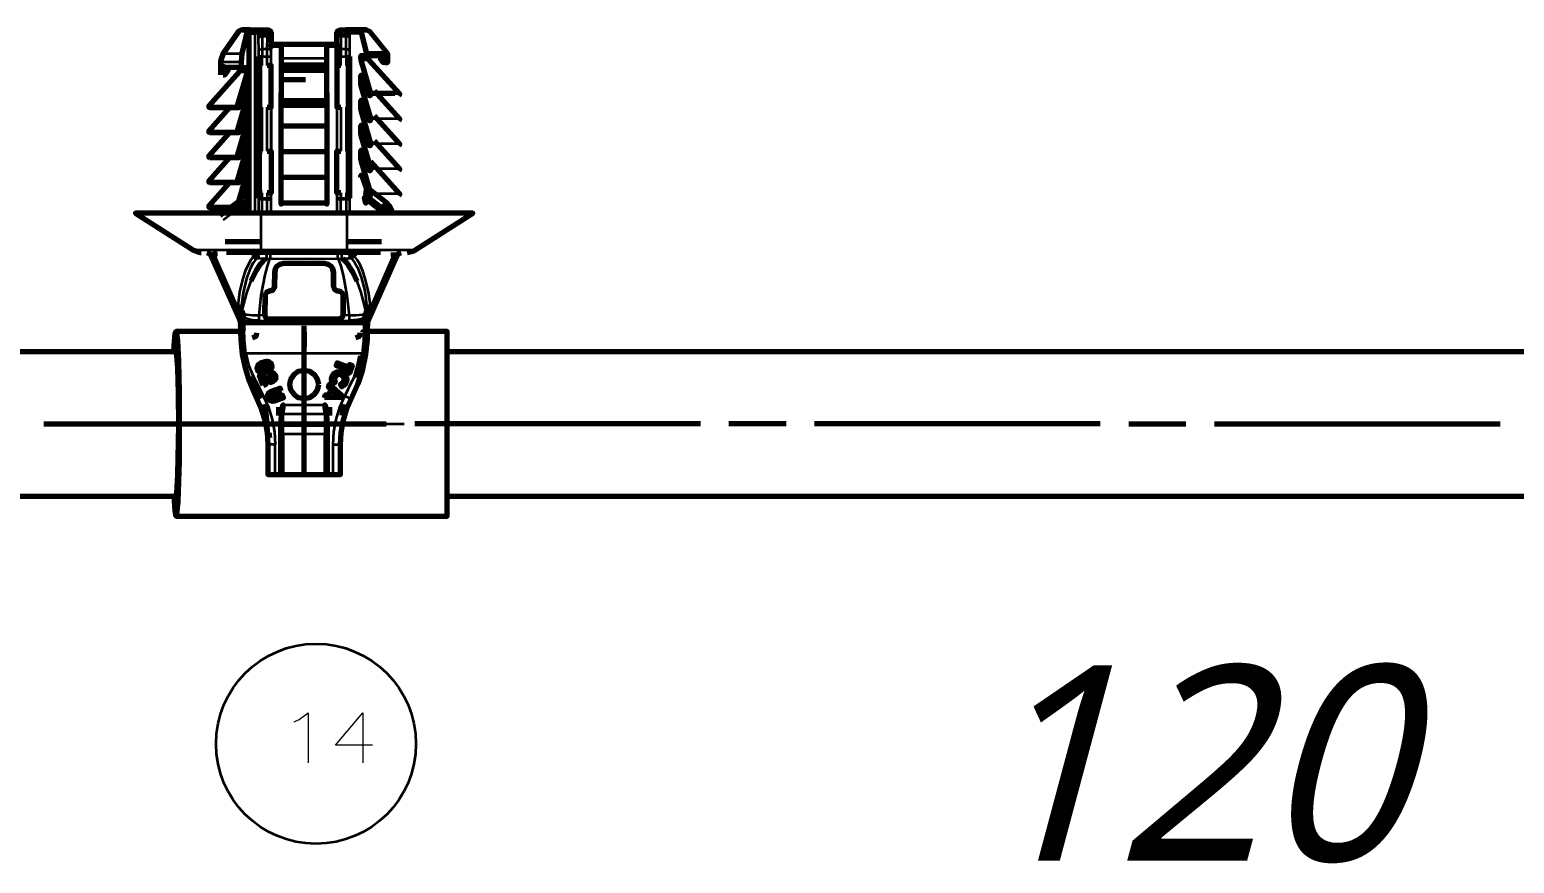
# Model space of a CAD drawing. Header units: millimetres. Extents: x 0 to 174, y 0 to 33.
# Drawn here: x 48.22 to 50.266, y 8.314 to 9.463 of the extents above; entities that cross this region are included whole.
import ezdxf

# ---------------------------------------------------------------- set-up
doc = ezdxf.new("R2010")
doc.units = ezdxf.units.MM
doc.layers.add('PDF_Geomertry', color=7, linetype='Continuous', true_color=0x405f80)
doc.layers.add('PDF_Text', color=7, linetype='Continuous')
doc.styles.add('PDF Lucida Handwriting Italic', font='')
doc.styles.get('PDF Lucida Handwriting Italic').set_extended_font_data('Lucida Handwriting', italic=True)

# ---------------------------------------------------------------- blocks, each defined once
blk = doc.blocks.new('SYM_14_048')
at = {"layer": 'PDF_Geomertry', "lineweight": 70}
for points in [[(-0.0871, 0.302), (-0.0869, 0.302), (-0.0849, 0.302), (-0.0783, 0.302), (-0.0849, 0.302), (-0.0865, 0.302), (-0.0871, 0.302), (-0.0911, 0.2999), (-0.1128, 0.269), (-0.1161, 0.2601), (-0.1162, 0.2577), (-0.1162, 0.2399)], [(-0.0753, 0.302), (-0.0783, 0.302), (-0.0797, 0.2999), (-0.0868, 0.269), (-0.0876, 0.2637), (-0.0879, 0.2577), (-0.0879, 0.2519), (-0.0872, 0.2498), (-0.0992, 0.2498), (-0.1082, 0.2498), (-0.1096, 0.2501)], [(-0.0769, 0.0498), (-0.0769, 0.297), (-0.0764, 0.3006), (-0.076, 0.3016), (-0.0757, 0.3019), (-0.0753, 0.302), (-0.069, 0.302), (-0.0653, 0.302), (-0.0621, 0.302), (-0.0599, 0.302), (-0.0592, 0.302), (-0.059, 0.302), (-0.0515, 0.302)], [(-0.0592, 0.302), (-0.061, 0.3016), (-0.0626, 0.3006), (-0.0637, 0.299), (-0.064, 0.297)], [(-0.059, 0.302), (-0.059, 0.3019), (-0.0589, 0.2927)], [(-0.0517, 0.2927), (-0.0515, 0.3019), (-0.0515, 0.302), (-0.0513, 0.302), (-0.0494, 0.3016), (-0.0478, 0.3006), (-0.0468, 0.299), (-0.0464, 0.297), (-0.0464, 0.2823)], [(0.0442, 0.2823), (0.0442, 0.297), (0.0446, 0.299), (0.0456, 0.3006), (0.0472, 0.3016), (0.049, 0.302), (0.0493, 0.302), (0.0568, 0.302), (0.0569, 0.302)], [(0.0493, 0.302), (0.0493, 0.3019), (0.0494, 0.2927)], [(0.0568, 0.302), (0.0568, 0.3019), (0.0567, 0.2927)], [(0.0856, 0.269), (0.0775, 0.3002), (0.0761, 0.302), (0.0731, 0.302), (0.0668, 0.302), (0.0631, 0.302), (0.0599, 0.302), (0.0576, 0.302), (0.0569, 0.302), (0.0588, 0.3016), (0.0604, 0.3006), (0.0615, 0.299), (0.0618, 0.297)], [(0.0731, 0.302), (0.0735, 0.3019), (0.0737, 0.3016), (0.0742, 0.3006), (0.0746, 0.299), (0.0747, 0.297)], [(0.0851, 0.302), (0.0849, 0.302), (0.0828, 0.302), (0.0761, 0.302), (0.0828, 0.302), (0.0844, 0.302), (0.0851, 0.302), (0.0889, 0.3002), (0.1138, 0.269), (0.114, 0.2681), (0.114, 0.2567), (0.1125, 0.2567), (0.1107, 0.2567), (0.114, 0.2567)], [(-0.0465, 0.2823), (-0.0465, 0.2822), (-0.0465, 0.2809), (-0.0465, 0.2784), (-0.0465, 0.2809), (-0.0465, 0.2822), (-0.0465, 0.2823), (-0.0417, 0.2823), (-0.0326, 0.2823), (-0.0326, 0.2823), (-0.0326, 0.2823), (-0.0326, 0.2822), (-0.0326, 0.2819), (-0.0326, 0.2808), (-0.0326, 0.2766), (-0.0326, 0.2702), (-0.0326, 0.2626), (-0.0326, 0.2553), (-0.0326, 0.2528), (-0.0326, 0.2519), (-0.0326, 0.2499), (-0.0326, 0.2469), (-0.0326, 0.2458), (-0.0326, 0.2428), (-0.0326, 0.2348), (-0.0326, 0.2222), (-0.0326, 0.2065), (-0.0326, 0.2047), (-0.0326, 0.2034), (-0.0326, 0.2037), (-0.0326, 0.2045), (0.0304, 0.2045), (0.0304, 0.2034), (0.0304, 0.2037), (0.0304, 0.2047), (0.0304, 0.2065), (0.0304, 0.2222), (0.0304, 0.2348), (0.0304, 0.2428), (0.0304, 0.2458), (0.0304, 0.2458), (0.0304, 0.2459), (0.0304, 0.246), (0.0304, 0.2469), (0.0304, 0.2499), (0.0304, 0.2528), (0.0304, 0.2535), (0.0304, 0.2553), (0.0304, 0.2626), (0.0304, 0.2702), (0.0304, 0.2766), (0.0304, 0.2808), (0.0304, 0.2823), (0.0394, 0.2823), (0.0443, 0.2823), (0.0443, 0.2822), (0.0443, 0.2809), (0.0443, 0.2784), (0.0443, 0.2823)], [(-0.0326, 0.2823), (0.0304, 0.2823)], [(0.0443, 0.2528), (0.0443, 0.2784)], [(0.1238, 0.214), (0.1178, 0.214), (0.091, 0.214), (0.0774, 0.2602), (0.0769, 0.2635), (0.0769, 0.2647), (0.0776, 0.2666), (0.0851, 0.2666), (0.0974, 0.2666), (0.1064, 0.2666)], [(0.0851, 0.2666), (0.0857, 0.2676), (0.0856, 0.269), (0.1044, 0.269), (0.1086, 0.269), (0.11, 0.269)], [(0.0894, 0.2666), (0.0875, 0.2647)], [(0.1107, 0.2567), (0.1106, 0.2567), (0.1101, 0.2567), (0.1093, 0.2567), (0.1086, 0.2567), (0.1079, 0.2569), (0.1074, 0.2573), (0.1043, 0.2616), (0.1064, 0.2616), (0.1064, 0.2666), (0.1075, 0.2667), (0.1093, 0.2622), (0.1103, 0.2651), (0.1107, 0.2681), (0.1075, 0.2667)], [(-0.0897, 0.2467), (-0.091, 0.2435), (-0.1326, 0.1973), (-0.1325, 0.1951), (-0.1315, 0.1948), (-0.1308, 0.1948), (-0.1289, 0.1948), (-0.121, 0.1948), (-0.1087, 0.1948), (-0.0928, 0.1948), (-0.0908, 0.1948), (-0.0908, 0.1948), (-0.0907, 0.1948), (-0.0904, 0.1952), (-0.0808, 0.2219), (-0.0806, 0.2226), (-0.0804, 0.2227), (-0.0801, 0.2227), (-0.08, 0.2227), (-0.0799, 0.2224), (-0.0793, 0.2213), (-0.0792, 0.2198), (-0.0792, 0.2153), (-0.0794, 0.2108), (-0.0803, 0.2067), (-0.0932, 0.1627), (-0.0928, 0.1602)], [(-0.1129, 0.2399), (-0.1115, 0.2399), (-0.1108, 0.2399), (-0.1101, 0.2402), (-0.1096, 0.2406), (-0.1065, 0.2449), (-0.1044, 0.2478)], [(-0.0872, 0.2498), (-0.0799, 0.2498), (-0.0794, 0.2492), (-0.0792, 0.2478), (-0.0792, 0.2467), (-0.0796, 0.2435), (-0.0932, 0.1973), (-0.0928, 0.1948)], [(-0.0897, 0.2478), (-0.0917, 0.2498)], [(-0.0637, 0.0697), (-0.0637, 0.2649)], [(-0.0589, 0.2528), (-0.0624, 0.2528), (-0.0624, 0.1953), (-0.0589, 0.1953)], [(-0.0518, 0.1953), (-0.0464, 0.1953), (-0.0464, 0.2528), (-0.0518, 0.2528)], [(0.0304, 0.2528), (-0.0326, 0.2528)], [(0.0304, 0.2458), (-0.0326, 0.2458)], [(0.0496, 0.2528), (0.0442, 0.2528), (0.0442, 0.1953), (0.0496, 0.1953)], [(0.0567, 0.1953), (0.0601, 0.1953), (0.0601, 0.2528), (0.0567, 0.2528)], [(0.0615, 0.2649), (0.0615, 0.0697)], [(0.1293, 0.2115), (0.1308, 0.213), (0.1304, 0.214), (0.0888, 0.2602), (0.0875, 0.2635)], [(0.0007, 0.2328), (-0.0326, 0.2328)], [(0.0769, 0.0987), (0.0771, 0.1003), (0.0776, 0.1013), (0.0778, 0.1016), (0.0779, 0.1016), (0.0782, 0.1016), (0.0783, 0.1015), (0.0786, 0.1009), (0.0882, 0.0741), (0.0885, 0.0738), (0.0886, 0.0737), (0.0886, 0.0737), (0.0906, 0.0737), (0.091, 0.0745), (0.091, 0.0762), (0.0781, 0.1202), (0.0772, 0.1241), (0.0769, 0.1288), (0.0769, 0.1331), (0.0771, 0.1348), (0.0776, 0.1359), (0.0778, 0.136), (0.0779, 0.136), (0.0782, 0.136), (0.0783, 0.1359), (0.0786, 0.1353), (0.0882, 0.1087), (0.0885, 0.1083), (0.0886, 0.1081), (0.0886, 0.1081), (0.0906, 0.1081), (0.091, 0.109), (0.091, 0.1106), (0.0781, 0.1547), (0.0772, 0.1585), (0.0769, 0.1633), (0.0769, 0.1676), (0.0771, 0.1692), (0.0776, 0.1703), (0.0778, 0.1705), (0.0779, 0.1705), (0.0782, 0.1705), (0.0783, 0.1703), (0.0786, 0.1698), (0.0882, 0.1431), (0.0885, 0.1427), (0.0886, 0.1426), (0.0886, 0.1426), (0.0906, 0.1426), (0.091, 0.1434), (0.091, 0.1451), (0.0781, 0.1891), (0.0772, 0.193), (0.0769, 0.1977), (0.0769, 0.202), (0.0771, 0.2037), (0.0776, 0.2048), (0.0778, 0.2049), (0.0779, 0.2049), (0.0782, 0.2049), (0.0783, 0.2048), (0.0786, 0.2042), (0.0882, 0.1776), (0.0885, 0.1772), (0.0886, 0.177), (0.0886, 0.177), (0.0906, 0.177), (0.091, 0.1778), (0.091, 0.1795), (0.0781, 0.2235), (0.0772, 0.2274), (0.0769, 0.2322), (0.0769, 0.2365), (0.0771, 0.2381), (0.0776, 0.2392), (0.0778, 0.2394), (0.0779, 0.2394), (0.0782, 0.2394), (0.0783, 0.2392), (0.0786, 0.2387), (0.0882, 0.212), (0.0885, 0.2116), (0.0886, 0.2115), (0.0886, 0.2115), (0.0906, 0.2115), (0.091, 0.2123), (0.091, 0.214)], [(0.0304, 0.2152), (0.0304, 0.2117), (0.0304, 0.2103), (0.0304, 0.2074), (0.0304, 0.1994), (0.0304, 0.1867), (0.0304, 0.171), (0.0304, 0.1692), (0.0304, 0.1683), (0.0304, 0.168), (0.0304, 0.1691), (-0.0326, 0.1691), (-0.0326, 0.1683), (-0.0326, 0.168), (-0.0326, 0.1692), (-0.0326, 0.171), (-0.0326, 0.1867), (-0.0326, 0.1994), (-0.0326, 0.2074), (-0.0326, 0.2103), (-0.0326, 0.2152)], [(0.1293, 0.177), (0.1308, 0.1785), (0.1304, 0.1795), (0.096, 0.2177)], [(-0.1039, 0.1948), (-0.1326, 0.1627), (-0.1325, 0.1606), (-0.1315, 0.1603)], [(-0.1315, 0.1602), (-0.1308, 0.1602), (-0.1289, 0.1602), (-0.121, 0.1602), (-0.1087, 0.1602), (-0.0928, 0.1602), (-0.0908, 0.1602), (-0.0908, 0.1603), (-0.0907, 0.1603), (-0.0904, 0.1608), (-0.0808, 0.1874), (-0.0806, 0.1881), (-0.0804, 0.1883), (-0.0801, 0.1883), (-0.08, 0.1883), (-0.0799, 0.188), (-0.0793, 0.1869), (-0.0792, 0.1853), (-0.0792, 0.1809), (-0.0794, 0.1763), (-0.0803, 0.1723), (-0.0932, 0.1283), (-0.0928, 0.1258)], [(0.0304, 0.1974), (-0.0326, 0.1974)], [(0.0304, 0.1798), (0.0304, 0.1763), (0.0304, 0.1748), (0.0304, 0.172), (0.0304, 0.164), (0.0304, 0.1513), (0.0304, 0.1355), (0.0304, 0.1338), (0.0304, 0.1328), (0.0304, 0.1326), (0.0304, 0.1337), (-0.0326, 0.1337), (-0.0326, 0.1328), (-0.0326, 0.1326), (-0.0326, 0.1338), (-0.0326, 0.1355), (-0.0326, 0.1513), (-0.0326, 0.1638), (-0.0326, 0.172), (-0.0326, 0.1748), (-0.0326, 0.1798)], [(0.1293, 0.1426), (0.1308, 0.1441), (0.1304, 0.1451), (0.096, 0.1833)], [(-0.1039, 0.1602), (-0.1326, 0.1283), (-0.1325, 0.1262), (-0.1315, 0.1259)], [(-0.1315, 0.1258), (-0.1308, 0.1258), (-0.1289, 0.1258), (-0.121, 0.1258), (-0.1087, 0.1258), (-0.0928, 0.1258), (-0.0908, 0.1258), (-0.0908, 0.1259), (-0.0907, 0.1259), (-0.0904, 0.1263), (-0.0808, 0.153), (-0.0806, 0.1535), (-0.0804, 0.1538), (-0.0801, 0.1538), (-0.08, 0.1538), (-0.0799, 0.1535), (-0.0793, 0.1524), (-0.0792, 0.1509), (-0.0792, 0.1465), (-0.0794, 0.1419), (-0.0803, 0.1378), (-0.0932, 0.0938), (-0.0928, 0.0913)], [(0.0304, 0.1444), (0.0304, 0.1409), (0.0304, 0.1394), (0.0304, 0.1366), (0.0304, 0.1284), (0.0304, 0.1159), (0.0304, 0.1001), (0.0304, 0.0984), (0.0304, 0.0974), (0.0304, 0.0972), (0.0304, 0.0983), (-0.0326, 0.0983), (-0.0326, 0.0974), (-0.0326, 0.0972), (-0.0326, 0.0984), (-0.0326, 0.1001), (-0.0326, 0.1159), (-0.0326, 0.1284), (-0.0326, 0.1366), (-0.0326, 0.1394), (-0.0326, 0.1444)], [(0.1293, 0.1081), (0.1308, 0.1097), (0.1304, 0.1106), (0.096, 0.1488)], [(-0.1039, 0.1258), (-0.1326, 0.0938), (-0.1325, 0.0917), (-0.1315, 0.0915)], [(-0.0589, 0.0772), (-0.0624, 0.0772), (-0.0624, 0.1347), (-0.0589, 0.1347)], [(-0.0518, 0.1347), (-0.0464, 0.1347), (-0.0464, 0.0772), (-0.0518, 0.0772)], [(0.0496, 0.0772), (0.0442, 0.0772), (0.0442, 0.1347), (0.0496, 0.1347)], [(0.0567, 0.0772), (0.0601, 0.0772), (0.0601, 0.1347), (0.0567, 0.1347)], [(-0.1315, 0.0913), (-0.1308, 0.0913), (-0.1289, 0.0913), (-0.121, 0.0913), (-0.1087, 0.0913), (-0.0928, 0.0913), (-0.0908, 0.0913), (-0.0908, 0.0915), (-0.0907, 0.0915), (-0.0904, 0.0919), (-0.0808, 0.1185), (-0.0806, 0.1191), (-0.0804, 0.1192), (-0.0801, 0.1194), (-0.08, 0.1194), (-0.0799, 0.1191), (-0.0793, 0.118), (-0.0792, 0.1165), (-0.0792, 0.112), (-0.0794, 0.1074), (-0.0803, 0.1034), (-0.0932, 0.0594), (-0.0928, 0.0569)], [(0.0304, 0.109), (0.0304, 0.1055), (0.0304, 0.104), (0.0304, 0.1012), (0.0304, 0.093), (0.0304, 0.0805), (0.0304, 0.0647), (0.0304, 0.063), (0.0304, 0.062), (0.0304, 0.0617), (0.0304, 0.0628), (-0.0326, 0.0628), (-0.0326, 0.062), (-0.0326, 0.0617), (-0.0326, 0.0628), (-0.0326, 0.0647), (-0.0326, 0.0803), (-0.0326, 0.093), (-0.0326, 0.1012), (-0.0326, 0.104), (-0.0326, 0.109)], [(0.1293, 0.0737), (0.1308, 0.0752), (0.1304, 0.0762), (0.0907, 0.1202)], [(-0.1039, 0.0913), (-0.1326, 0.0594), (-0.1325, 0.0573), (-0.1315, 0.0569), (-0.1308, 0.0569), (-0.1289, 0.0569), (-0.121, 0.0569), (-0.1087, 0.0569), (-0.0928, 0.0569), (-0.0908, 0.0569), (-0.0908, 0.0569), (-0.0907, 0.057), (-0.0904, 0.0574), (-0.0808, 0.0841), (-0.0806, 0.0847), (-0.0804, 0.0848), (-0.0801, 0.0849), (-0.08, 0.0849), (-0.0799, 0.0847), (-0.0793, 0.0835), (-0.0792, 0.0819), (-0.0897, 0.0819)], [(-0.0792, 0.0819), (-0.0792, 0.0497)], [(0.1192, 0.054), (0.1165, 0.0591), (0.1096, 0.0553), (0.1165, 0.0591), (0.1125, 0.0638), (0.0878, 0.0831)], [(-0.0892, 0.0672), (-0.1172, 0.046)], [(-0.0846, 0.0667), (-0.0846, 0.0605), (-0.0846, 0.059), (-0.0846, 0.0552), (-0.0846, 0.054)], [(0.0839, 0.0627), (0.0824, 0.0705), (0.0851, 0.0709), (0.0886, 0.0651), (0.0865, 0.0656), (0.0846, 0.0647), (0.0839, 0.0627), (0.0843, 0.0642), (0.0856, 0.0653), (0.0871, 0.0656), (0.0886, 0.0649), (0.0886, 0.0651), (0.1026, 0.0541), (0.1053, 0.0509), (0.106, 0.0495)], [(0.0844, 0.0644), (0.0863, 0.0658), (0.0879, 0.066)], [(0.1076, 0.0576), (0.1125, 0.0638)], [(-0.0908, 0.0487), (-0.0874, 0.0544), (-0.0846, 0.054), (-0.0861, 0.0463)], [(0.1122, 0.0503), (0.1183, 0.0535), (0.1192, 0.054), (0.1206, 0.0506), (0.121, 0.047)], [(-0.0601, 0.0097), (-0.1099, 0.0097)], [(0.1058, 0.0097), (0.0579, 0.0097)], [(-0.135, -0.0051), (-0.1324, -0.0059), (-0.1306, -0.008), (-0.1242, -0.0099), (-0.1242, -0.0051), (-0.1242, -0.0099), (-0.1306, -0.008), (-0.0889, -0.1013), (-0.0925, -0.0812)], [(0.1042, -0.0051), (0.0897, -0.0051), (0.0579, -0.0051), (-0.0601, -0.0051), (-0.0918, -0.0051), (-0.1082, -0.0051)], [(-0.074, -0.044), (-0.0672, -0.0302), (-0.0614, -0.0213), (-0.0543, -0.014)], [(-0.0403, -0.027), (-0.0385, -0.0241), (-0.0344, -0.021), (-0.0289, -0.0198), (-0.0042, -0.0198), (0.0019, -0.0198), (0.0267, -0.0198), (0.0322, -0.021), (0.0362, -0.0241), (0.0381, -0.027), (0.0394, -0.0323), (0.0381, -0.027)], [(-0.0042, -0.0198), (0.0019, -0.0198)], [(0.0719, -0.0444), (0.0664, -0.0327), (0.0607, -0.0234), (0.0568, -0.0184), (0.0521, -0.014)], [(0.0644, -0.0134), (0.0632, -0.0108), (0.0636, -0.008), (0.0653, -0.0059), (0.0679, -0.0051)], [(0.0864, -0.1028), (0.0867, -0.1013), (0.1283, -0.008), (0.1219, -0.0099), (0.1283, -0.008), (0.1301, -0.0059), (0.1328, -0.0051)], [(0.1219, -0.0051), (0.1219, -0.0058), (0.1219, -0.0099)], [(-0.0418, -0.0519), (-0.0415, -0.0324), (-0.0418, -0.0519), (-0.0422, -0.0542)], [(-0.0415, -0.0323), (-0.0403, -0.027), (-0.0415, -0.0323), (-0.0415, -0.0324)], [(0.0394, -0.0324), (0.0394, -0.0519), (0.0394, -0.0324), (0.0394, -0.0323)], [(-0.0528, -0.0597), (-0.0499, -0.0583), (-0.0493, -0.0583), (-0.0489, -0.0583), (-0.0487, -0.0581), (-0.0481, -0.0581), (-0.0443, -0.057), (-0.0422, -0.0542), (-0.0446, -0.0572), (-0.0481, -0.0581), (-0.0487, -0.0581), (-0.0528, -0.0597), (-0.0535, -0.0605)], [(-0.0481, -0.0581), (-0.0481, -0.0581)], [(0.0408, -0.0556), (0.0436, -0.0577), (0.0454, -0.0581), (0.0417, -0.0566), (0.0408, -0.0556), (0.0394, -0.0519)], [(0.0454, -0.0581), (0.0458, -0.0581), (0.0465, -0.0581), (0.0493, -0.0588), (0.0513, -0.0605), (0.0528, -0.0644), (0.0513, -0.0605)], [(-0.0925, -0.0784), (-0.0908, -0.0809), (-0.0907, -0.0812), (-0.0889, -0.0878), (-0.0886, -0.0949), (-0.0886, -0.0958), (-0.0886, -0.0969), (-0.0886, -0.0995), (-0.0886, -0.104), (-0.0886, -0.106), (-0.0886, -0.1053), (-0.0869, -0.1026), (-0.0836, -0.1013)], [(0.0528, -0.0644), (0.0529, -0.0913), (0.0529, -0.0915), (0.0529, -0.0913), (0.0528, -0.0645)], [(0.0903, -0.0784), (0.0886, -0.0809), (0.0885, -0.0812), (0.0867, -0.0878), (0.0864, -0.0949), (0.0864, -0.0956), (0.0864, -0.0965), (0.0864, -0.0967), (0.0864, -0.0967), (0.0864, -0.0969), (0.0864, -0.0995), (0.0864, -0.106), (0.086, -0.1042), (0.0846, -0.1023), (0.0814, -0.1013)], [(0.0867, -0.1013), (0.0903, -0.0812)], [(-0.0886, -0.1028), (-0.0889, -0.1013)], [(-0.0865, -0.0852), (-0.0865, -0.0853), (-0.0861, -0.089), (-0.0847, -0.0931), (-0.0863, -0.0937), (-0.0878, -0.0948), (-0.0885, -0.0965), (-0.0886, -0.0969)], [(-0.0886, -0.104), (-0.0872, -0.1006), (-0.0842, -0.0992), (-0.0836, -0.0992)], [(-0.0836, -0.1015), (0.0814, -0.1015)], [(-0.0551, -0.0915), (-0.0546, -0.0935), (-0.0533, -0.0952), (-0.0501, -0.0963), (-0.0169, -0.0963), (-0.006, -0.0963), (0.0381, -0.0963), (0.0479, -0.0963)], [(0.0514, -0.0949), (0.0479, -0.0963), (0.0514, -0.0949), (0.0525, -0.0934), (0.0529, -0.0915)], [(0.0529, -0.0913), (0.0529, -0.0913)], [(0.0864, -0.0995), (0.086, -0.0978), (0.085, -0.0963), (0.0833, -0.0953), (0.0814, -0.0951)], [(0.0842, -0.0852), (0.0843, -0.0853), (0.0839, -0.089), (0.0825, -0.0931), (0.0853, -0.0945), (0.0863, -0.0965), (0.0864, -0.0969)], [(-0.0886, -0.1142), (-0.1778, -0.1142)], [(-0.0886, -0.106), (-0.0886, -0.1144), (-0.0883, -0.1251), (-0.0863, -0.1452), (-0.0825, -0.164), (-0.0769, -0.1823), (-0.0719, -0.1949), (-0.0662, -0.2071), (-0.0597, -0.222), (-0.055, -0.2376), (-0.0521, -0.2537), (-0.0511, -0.2698), (-0.0511, -0.3112), (-0.0411, -0.3112), (-0.0349, -0.3112), (-0.0324, -0.3112), (-0.0299, -0.3112), (0.0276, -0.3112), (0.0301, -0.3112), (0.0326, -0.3112), (0.0389, -0.3112), (0.0489, -0.3112), (0.0489, -0.2698), (0.0499, -0.2537), (0.0528, -0.2376), (0.0575, -0.222), (0.064, -0.2071), (0.0735, -0.1856), (0.0792, -0.1678), (0.084, -0.1452), (0.0861, -0.1251), (0.0864, -0.1144), (0.0864, -0.106)], [(-0.0886, -0.1081), (-0.0878, -0.1112), (-0.0854, -0.1135), (-0.0824, -0.1144)], [(-0.0721, -0.1226), (-0.0687, -0.1213), (-0.0669, -0.1194), (-0.0661, -0.116)], [(0.0704, -0.1226), (0.0737, -0.1213), (0.0756, -0.1194), (0.0764, -0.116)], [(0.0801, -0.1148), (0.0801, -0.1144), (0.0832, -0.1135), (0.0856, -0.1112), (0.0864, -0.1081)], [(0.0814, -0.1108), (0.085, -0.1117), (0.086, -0.113), (0.0864, -0.1144)], [(0.0696, -0.1773), (0.0739, -0.1626), (0.0772, -0.1476)], [(-0.0725, -0.1752), (-0.0671, -0.1897), (-0.0607, -0.2035)], [(-0.056, -0.214), (-0.0536, -0.2297), (-0.0514, -0.2562), (-0.0517, -0.2566), (-0.0517, -0.2569), (-0.0513, -0.2567), (-0.0456, -0.2562)], [(-0.0361, -0.2297), (-0.0361, -0.2184)], [(-0.0324, -0.3112), (-0.0324, -0.2417), (-0.0321, -0.2323), (-0.0317, -0.2276), (-0.0333, -0.2272), (-0.0299, -0.2153), (-0.0317, -0.2276)], [(0.0294, -0.2276), (0.0276, -0.2153), (0.0311, -0.2272), (0.0294, -0.2276), (0.0299, -0.2323), (0.0301, -0.2417), (0.0301, -0.3112)], [(0.0339, -0.2184), (0.0339, -0.2297)], [(0.0514, -0.2297), (0.0537, -0.214)], [(0.0492, -0.2562), (0.0494, -0.2566), (0.0494, -0.2569)], [(-0.1808, -0.3409), (-0.1794, -0.3613), (-0.1786, -0.3666), (-0.1778, -0.3684)]]:
    blk.add_lwpolyline(points, dxfattribs=at)
at = {"layer": 'PDF_Geomertry', "lineweight": 35}
for points in [[(-0.0797, 0.2999), (-0.0911, 0.2999)], [(-0.0769, 0.297), (-0.069, 0.297), (-0.069, 0.0505)], [(-0.059, 0.302), (-0.061, 0.3016), (-0.0625, 0.3006), (-0.0636, 0.299), (-0.064, 0.297), (-0.069, 0.297), (-0.069, 0.302)], [(-0.064, 0.297), (-0.064, 0.297)], [(-0.0639, 0.2902), (-0.0639, 0.2952), (-0.0639, 0.2969), (-0.064, 0.297), (-0.064, 0.297)], [(-0.0467, 0.297), (-0.0467, 0.297), (-0.0467, 0.2969), (-0.0467, 0.2952), (-0.0468, 0.2902), (-0.0468, 0.2906), (-0.0474, 0.2915), (-0.0485, 0.2922), (-0.0517, 0.2927), (-0.0589, 0.2927), (-0.0589, 0.2753), (-0.0624, 0.2745), (-0.0633, 0.2737), (-0.0637, 0.2727), (-0.0639, 0.2902), (-0.0637, 0.2906), (-0.0632, 0.2915), (-0.0621, 0.2922), (-0.0589, 0.2927)], [(-0.0468, 0.2902), (-0.0468, 0.2727), (-0.0469, 0.2731), (-0.0475, 0.274), (-0.0486, 0.2747), (-0.0518, 0.2753), (-0.0517, 0.2927)], [(-0.0515, 0.302), (-0.0497, 0.3016), (-0.0481, 0.3006), (-0.0469, 0.299), (-0.0467, 0.297), (-0.0464, 0.297)], [(0.0442, 0.297), (0.0444, 0.297)], [(0.0494, 0.2927), (0.0462, 0.2922), (0.0451, 0.2915), (0.0446, 0.2906), (0.0446, 0.2902), (0.0444, 0.2952), (0.0444, 0.2969), (0.0444, 0.297), (0.0444, 0.297), (0.0447, 0.299), (0.0458, 0.3006), (0.0475, 0.3016), (0.0493, 0.302)], [(0.0618, 0.297), (0.0618, 0.297), (0.0618, 0.2969), (0.0617, 0.2952), (0.0617, 0.2902), (0.0613, 0.2912), (0.0601, 0.292), (0.0567, 0.2927), (0.0494, 0.2927), (0.0496, 0.2753), (0.0461, 0.2745), (0.045, 0.2737), (0.0446, 0.2727), (0.0446, 0.2902)], [(0.0617, 0.2902), (0.0615, 0.2727), (0.0615, 0.2731), (0.0608, 0.274), (0.0597, 0.2747), (0.0567, 0.2753), (0.0567, 0.2927)], [(0.0668, 0.297), (0.0618, 0.297), (0.0611, 0.2995), (0.0593, 0.3013), (0.0568, 0.302)], [(0.0618, 0.297), (0.0618, 0.297)], [(0.0747, 0.297), (0.0668, 0.297), (0.0668, 0.3006), (0.0668, 0.302)], [(0.0889, 0.3002), (0.0775, 0.3002)], [(-0.1128, 0.269), (-0.0868, 0.269)], [(-0.0589, 0.2528), (-0.0589, 0.2649), (-0.0518, 0.2649), (-0.0518, 0.2753), (-0.0589, 0.2753), (-0.0589, 0.2649), (-0.0637, 0.2649), (-0.0637, 0.2727)], [(-0.0468, 0.2727), (-0.0468, 0.2649), (-0.0468, 0.2528)], [(-0.0326, 0.2784), (-0.0417, 0.2784), (-0.0465, 0.2784)], [(-0.0417, 0.2823), (-0.0417, 0.2812), (-0.0417, 0.2784)], [(0.0443, 0.2784), (0.0394, 0.2784), (0.0304, 0.2784)], [(0.0394, 0.2784), (0.0394, 0.2823)], [(0.0615, 0.2727), (0.0615, 0.2649), (0.0567, 0.2649), (0.0567, 0.2753), (0.0496, 0.2753), (0.0496, 0.2649), (0.0446, 0.2649)], [(0.0446, 0.2528), (0.0446, 0.2649), (0.0446, 0.2727)], [(0.1107, 0.2681), (0.1107, 0.2567)], [(-0.1162, 0.2577), (-0.0879, 0.2577)], [(-0.1129, 0.2399), (-0.1129, 0.2519), (-0.0879, 0.2519)], [(-0.1115, 0.2399), (-0.1115, 0.2456), (-0.1082, 0.2449), (-0.1082, 0.2484), (-0.1082, 0.2498)], [(-0.0897, 0.2478), (-0.0792, 0.2478)], [(-0.0792, 0.2467), (-0.0897, 0.2467)], [(-0.0518, 0.2528), (-0.0518, 0.2649), (-0.0468, 0.2649)], [(-0.0326, 0.2626), (0.0304, 0.2626)], [(-0.0326, 0.2553), (0.0304, 0.2553)], [(-0.0035, 0.2499), (-0.0326, 0.2499)], [(0.0496, 0.2528), (0.0496, 0.2649), (0.0567, 0.2649), (0.0567, 0.2528)], [(0.0769, 0.2647), (0.0875, 0.2647)], [(0.0875, 0.2635), (0.0769, 0.2635)], [(0.0888, 0.2602), (0.0774, 0.2602)], [(0.1064, 0.2616), (0.1093, 0.2622), (0.1093, 0.2567)], [(-0.1082, 0.2449), (-0.1065, 0.2449)], [(-0.0796, 0.2435), (-0.091, 0.2435)], [(0.0769, 0.2365), (0.0875, 0.2365)], [(0.0875, 0.2322), (0.0769, 0.2322)], [(-0.0929, 0.2067), (-0.0803, 0.2067)], [(-0.0897, 0.2198), (-0.0792, 0.2198)], [(-0.0792, 0.2153), (-0.0897, 0.2153)], [(-0.0326, 0.2065), (0.0304, 0.2065)], [(0.0781, 0.2235), (0.0907, 0.2235)], [(0.1238, 0.214), (0.1304, 0.214)], [(-0.1326, 0.1973), (-0.0932, 0.1973)], [(-0.0897, 0.1853), (-0.0792, 0.1853)], [(-0.0589, 0.1347), (-0.0589, 0.1953)], [(-0.0518, 0.1347), (-0.0518, 0.1953)], [(-0.0468, 0.1953), (-0.0468, 0.1347)], [(-0.0465, 0.1953), (-0.0465, 0.1347)], [(0.0446, 0.1347), (0.0446, 0.1953)], [(0.0496, 0.1953), (0.0496, 0.1347)], [(0.0567, 0.1953), (0.0567, 0.1347)], [(0.0769, 0.202), (0.0875, 0.202)], [(0.0875, 0.1977), (0.0769, 0.1977)], [(0.0781, 0.1891), (0.0907, 0.1891)], [(-0.0929, 0.1723), (-0.0803, 0.1723)], [(-0.0792, 0.1809), (-0.0897, 0.1809)], [(0.0304, 0.171), (-0.0326, 0.171)], [(0.0769, 0.1676), (0.0875, 0.1676)], [(0.091, 0.1795), (0.1197, 0.1795), (0.1276, 0.1795), (0.1292, 0.1795), (0.1304, 0.1795)], [(-0.1326, 0.1627), (-0.0932, 0.1627)], [(-0.0897, 0.1509), (-0.0792, 0.1509)], [(-0.0792, 0.1465), (-0.0897, 0.1465)], [(0.0875, 0.1633), (0.0769, 0.1633)], [(0.0781, 0.1547), (0.0907, 0.1547)], [(0.091, 0.1451), (0.1197, 0.1451), (0.1276, 0.1451), (0.1292, 0.1451), (0.1304, 0.1451)], [(-0.1326, 0.1283), (-0.0932, 0.1283)], [(-0.0929, 0.1378), (-0.0803, 0.1378)], [(0.0304, 0.1355), (-0.0326, 0.1355)], [(0.0769, 0.1331), (0.0875, 0.1331)], [(0.0875, 0.1288), (0.0769, 0.1288)], [(-0.0929, 0.1034), (-0.0803, 0.1034)], [(-0.0897, 0.1165), (-0.0792, 0.1165)], [(-0.0792, 0.112), (-0.0897, 0.112)], [(0.0781, 0.1202), (0.0907, 0.1202)], [(0.091, 0.1106), (0.1197, 0.1106), (0.1276, 0.1106), (0.1292, 0.1106), (0.1304, 0.1106)], [(-0.1326, 0.0938), (-0.0932, 0.0938)], [(0.0304, 0.1001), (-0.0326, 0.1001)], [(0.0824, 0.0755), (0.0832, 0.0815), (0.0847, 0.0845), (0.0856, 0.0853), (0.086, 0.0856), (0.0864, 0.0856), (0.0868, 0.0855)], [(0.1122, 0.0503), (0.1096, 0.0553), (0.1076, 0.0576), (0.0847, 0.0755), (0.0846, 0.079), (0.0853, 0.0819), (0.0865, 0.0831), (0.0871, 0.0834), (0.0878, 0.0831)], [(-0.0892, 0.0672), (-0.0889, 0.0673), (-0.0888, 0.0673), (-0.0883, 0.067), (-0.0878, 0.0666), (-0.0872, 0.0652), (-0.086, 0.0662), (-0.0856, 0.0667), (-0.0865, 0.0692), (-0.0882, 0.0706)], [(-0.0872, 0.0652), (-0.0868, 0.0602), (-0.0846, 0.0605), (-0.0856, 0.0667), (-0.0846, 0.0667)], [(-0.0588, 0.0484), (-0.0589, 0.0678), (-0.0633, 0.0676), (-0.0636, 0.0676), (-0.0637, 0.0674), (-0.0637, 0.0674), (-0.0637, 0.0674), (-0.0637, 0.0697), (-0.0589, 0.0697), (-0.0589, 0.0772)], [(-0.0637, 0.048), (-0.0637, 0.0674)], [(-0.0518, 0.0772), (-0.0518, 0.0697), (-0.0468, 0.0697), (-0.0468, 0.0772)], [(-0.0518, 0.0484), (-0.0518, 0.0678), (-0.0472, 0.0676), (-0.0469, 0.0676), (-0.0469, 0.0674), (-0.0469, 0.0674), (-0.0468, 0.0674), (-0.0468, 0.0697)], [(-0.0468, 0.0674), (-0.0469, 0.048)], [(-0.0465, 0.0491), (-0.0465, 0.0772)], [(0.0304, 0.0647), (-0.0326, 0.0647)], [(0.0496, 0.0772), (0.0496, 0.0697), (0.0446, 0.0697), (0.0446, 0.0772)], [(0.0496, 0.0484), (0.0496, 0.0678), (0.045, 0.0676), (0.0447, 0.0676), (0.0447, 0.0674), (0.0446, 0.0674), (0.0446, 0.0674), (0.0446, 0.0697)], [(0.0447, 0.048), (0.0446, 0.0674)], [(0.0567, 0.0772), (0.0567, 0.0697), (0.0615, 0.0697), (0.0615, 0.0674), (0.0615, 0.0674), (0.0615, 0.0674), (0.0614, 0.0676), (0.0611, 0.0676), (0.0567, 0.0678), (0.0567, 0.0484)], [(0.0615, 0.0674), (0.0615, 0.048)], [(0.0824, 0.0705), (0.0824, 0.0717), (0.0847, 0.0717), (0.0847, 0.0755), (0.0824, 0.0755), (0.0824, 0.0717)], [(0.0839, 0.0627), (0.0839, 0.0627)], [(0.0851, 0.0709), (0.0847, 0.0717), (0.1044, 0.0565)], [(0.091, 0.0762), (0.1197, 0.0762), (0.1276, 0.0762), (0.1292, 0.0762), (0.1304, 0.0762)], [(-0.1326, 0.0594), (-0.0932, 0.0594)], [(-0.0868, 0.0602), (-0.0869, 0.059), (-0.1125, 0.0397)], [(-0.0846, 0.059), (-0.0869, 0.059), (-0.0869, 0.0552), (-0.0874, 0.0544)], [(-0.0846, 0.0552), (-0.0869, 0.0552)], [(0.0579, 0.0491), (0.0579, -0.002), (-0.0601, -0.002), (-0.0601, 0.0491)], [(0.1053, 0.0509), (0.106, 0.0513), (0.1078, 0.0523), (0.1044, 0.0565), (0.1031, 0.0548), (0.1028, 0.0542), (0.1026, 0.0541), (0.1026, 0.0541), (0.1026, 0.0541)], [(0.1078, 0.0523), (0.1086, 0.0509), (0.106, 0.0495)], [(-0.0601, -0.0051), (-0.0601, -0.002), (-0.1262, -0.002), (-0.1536, -0.002)], [(-0.0569, -0.0051), (-0.0544, -0.006), (-0.0529, -0.0084), (-0.0529, -0.0115), (-0.0543, -0.014), (-0.0667, -0.0134), (-0.0701, -0.0099), (-0.0744, -0.0152), (-0.0779, -0.0213), (-0.0822, -0.0306), (-0.0856, -0.0408), (-0.09, -0.0592), (-0.0925, -0.0784), (-0.0925, -0.0812), (-0.1242, -0.0099)], [(-0.0667, -0.0134), (-0.0713, -0.0195), (-0.075, -0.0262), (-0.0804, -0.0408), (-0.0853, -0.0609), (-0.0879, -0.081), (-0.0908, -0.0809)], [(-0.0543, -0.014), (-0.0486, -0.014), (-0.0522, -0.0241), (-0.0553, -0.036), (-0.0607, -0.0645), (-0.0636, -0.0917), (-0.0721, -0.0919), (-0.0807, -0.0909), (-0.0836, -0.0899), (-0.0854, -0.089), (-0.0864, -0.0873), (-0.0865, -0.0853), (-0.0868, -0.0869), (-0.0885, -0.0965)], [(-0.0501, -0.0051), (-0.0493, -0.0053), (-0.0486, -0.006), (-0.0478, -0.0084), (-0.0481, -0.0128), (-0.0486, -0.014), (-0.0011, -0.0133), (0.0464, -0.014), (0.0456, -0.0115), (0.0456, -0.0084), (0.0462, -0.0062), (0.0468, -0.0055), (0.0475, -0.0051), (0.0478, -0.0051)], [(0.0863, -0.0965), (0.0844, -0.0862), (0.0843, -0.0853), (0.0843, -0.087), (0.0825, -0.0894), (0.0793, -0.0908), (0.07, -0.0919), (0.0614, -0.0917), (0.0585, -0.0645), (0.0531, -0.0362), (0.05, -0.0241), (0.0464, -0.014), (0.0521, -0.014)], [(0.0644, -0.0134), (0.0521, -0.014), (0.0507, -0.0115), (0.0507, -0.0084), (0.0522, -0.006), (0.0547, -0.0051)], [(0.1514, -0.002), (0.0579, -0.002), (0.0579, -0.0051)], [(0.1219, -0.0051), (0.1219, -0.0065), (0.1219, -0.0099), (0.0903, -0.0812), (0.0903, -0.0784), (0.0878, -0.0592), (0.0833, -0.0408), (0.08, -0.0306), (0.0757, -0.0213), (0.0721, -0.0152), (0.0679, -0.0099), (0.0658, -0.012), (0.0651, -0.0127), (0.0646, -0.0133), (0.0644, -0.0133), (0.0644, -0.0134), (0.069, -0.0192), (0.0725, -0.0259), (0.0778, -0.0392), (0.0825, -0.0577), (0.0856, -0.081)], [(-0.0864, -0.0852), (-0.0801, -0.0606), (-0.074, -0.044)], [(-0.0487, -0.0581), (-0.0487, -0.0581)], [(-0.0481, -0.0581), (-0.0481, -0.0581)], [(0.0842, -0.0852), (0.0776, -0.0601), (0.0719, -0.0444)], [(-0.0907, -0.0812), (-0.0925, -0.0812)], [(-0.0879, -0.081), (-0.0886, -0.0969)], [(0.0864, -0.0969), (0.0856, -0.081), (0.0886, -0.0809)], [(0.0903, -0.0812), (0.0885, -0.0812)], [(-0.0886, -0.0995), (-0.0882, -0.0978), (-0.0871, -0.0963), (-0.0856, -0.0953), (-0.0836, -0.0951), (-0.0847, -0.0931)], [(-0.0637, -0.099), (-0.0692, -0.0988), (-0.0746, -0.0981), (-0.0796, -0.0967), (-0.0836, -0.0951), (-0.0836, -0.0992), (-0.0836, -0.1013), (-0.0836, -0.1015), (-0.0836, -0.1108), (-0.0858, -0.1112), (-0.0876, -0.1123), (-0.0883, -0.1133), (-0.0886, -0.1144)], [(-0.0551, -0.0915), (-0.0636, -0.0917), (-0.0637, -0.099), (-0.0011, -0.0994), (0.0615, -0.099)], [(0.0825, -0.0931), (0.0814, -0.0951), (0.0774, -0.0969), (0.0722, -0.0981), (0.0615, -0.099), (0.0614, -0.0917), (0.0529, -0.0915)], [(0.0814, -0.0951), (0.0814, -0.1013), (0.0814, -0.1015), (0.0814, -0.1108), (0.081, -0.1263), (0.079, -0.1445), (0.0822, -0.1449), (0.0833, -0.1451), (0.084, -0.1452)], [(0.0843, -0.0853), (0.0843, -0.0853)], [(0.0843, -0.0853), (0.0843, -0.0853)], [(-0.0863, -0.1452), (-0.0856, -0.1451), (-0.0812, -0.1445), (-0.0832, -0.1263), (-0.0836, -0.1108)], [(0.0551, -0.2026), (0.0586, -0.1956), (0.0621, -0.1885), (0.0658, -0.1816), (0.0693, -0.1745), (0.0756, -0.1599), (0.079, -0.1445), (-0.0812, -0.1445), (-0.0778, -0.1599), (-0.0717, -0.1745), (-0.0681, -0.1816), (-0.0643, -0.1885), (-0.0608, -0.1956), (-0.0574, -0.2026), (-0.065, -0.2066), (-0.0662, -0.2071)], [(-0.0574, -0.2026), (-0.0503, -0.2185), (-0.0453, -0.2352), (-0.0421, -0.2524), (-0.0411, -0.2698)], [(0.0389, -0.2698), (0.0399, -0.2524), (0.0431, -0.2352), (0.0481, -0.2185), (0.0551, -0.2026), (0.0608, -0.2055), (0.0628, -0.2066), (0.064, -0.2071)], [(-0.0317, -0.2276), (-0.0299, -0.2274), (-0.0299, -0.2153), (0.0276, -0.2153), (0.0276, -0.2274), (0.0294, -0.2276)], [(-0.0349, -0.2417), (-0.0344, -0.2338), (-0.0333, -0.2272)], [(-0.0349, -0.3112), (-0.0349, -0.2417), (-0.0332, -0.2417), (-0.0326, -0.2417), (-0.0325, -0.2417), (-0.0324, -0.2417), (-0.0324, -0.2417)], [(-0.0324, -0.2442), (-0.0324, -0.2441), (-0.0324, -0.2441), (-0.0322, -0.244), (-0.0317, -0.2438), (-0.0299, -0.2435), (-0.0299, -0.2274), (0.0276, -0.2274), (0.0276, -0.2435), (0.0294, -0.2438), (0.03, -0.244), (0.0301, -0.2441), (0.0301, -0.2441), (0.0301, -0.2442)], [(-0.0324, -0.2556), (-0.0317, -0.2556), (-0.0299, -0.2556), (-0.0299, -0.2435), (0.0276, -0.2435), (0.0276, -0.2556), (0.0294, -0.2556), (0.0301, -0.2556)], [(0.0311, -0.2272), (0.0322, -0.2338), (0.0326, -0.2417), (0.0301, -0.2417)], [(0.0326, -0.2417), (0.0326, -0.3112)], [(0.0276, -0.3112), (0.0276, -0.2556), (-0.0299, -0.2556), (-0.0299, -0.3112)], [(-0.0411, -0.3112), (-0.0411, -0.2698), (-0.051, -0.2698), (-0.0511, -0.2698)], [(0.0389, -0.3112), (0.0389, -0.2698), (0.0453, -0.2698), (0.0475, -0.2698), (0.0489, -0.2698)]]:
    blk.add_lwpolyline(points, dxfattribs=at)
at = {"layer": 'PDF_Geomertry', "lineweight": 70}
for points in [[(0.11, 0.269), (0.1138, 0.269)], [(0.1107, 0.2681), (0.1125, 0.2681), (0.114, 0.2681)], [(-0.1096, 0.2501), (-0.1097, 0.2498), (-0.11, 0.2492), (-0.1104, 0.2483), (-0.1115, 0.2456), (-0.1129, 0.2519)], [(-0.0326, 0.2034), (-0.0326, 0.2033), (-0.0326, 0.2033), (-0.0326, 0.2034)], [(0.0304, 0.2034), (0.0304, 0.2033), (0.0304, 0.2033), (0.0304, 0.2033), (0.0304, 0.2034)], [(-0.0326, 0.168), (-0.0326, 0.1679), (-0.0326, 0.1679), (-0.0326, 0.168)], [(0.0304, 0.168), (0.0304, 0.1679), (0.0304, 0.1679), (0.0304, 0.1679), (0.0304, 0.168)], [(-0.0326, 0.1326), (-0.0326, 0.1324), (-0.0326, 0.1324), (-0.0326, 0.1326)], [(0.0304, 0.1326), (0.0304, 0.1324), (0.0304, 0.1324), (0.0304, 0.1324), (0.0304, 0.1326)], [(-0.0326, 0.0972), (-0.0326, 0.097), (-0.0326, 0.097), (-0.0326, 0.0972)], [(0.0304, 0.0972), (0.0304, 0.097), (0.0304, 0.097), (0.0304, 0.097), (0.0304, 0.0972)], [(-0.0326, 0.0617), (-0.0326, 0.0616), (-0.0326, 0.0616), (-0.0326, 0.0617)], [(0.0304, 0.0617), (0.0304, 0.0616), (0.0304, 0.0616), (0.0304, 0.0616), (0.0304, 0.0617)], [(-0.0667, -0.0134), (-0.0654, -0.0108), (-0.0658, -0.008), (-0.0675, -0.0059), (-0.0701, -0.0051), (-0.0701, -0.0099)], [(0.0679, -0.0099), (0.0679, -0.0055), (0.0679, -0.0051), (0.0679, -0.0065)], [(-0.0535, -0.0605), (-0.055, -0.0644), (-0.0551, -0.0913), (-0.0551, -0.0915), (-0.0551, -0.0913), (-0.055, -0.0644)], [(-0.0574, -0.1673), (-0.0599, -0.1672), (-0.0617, -0.1653), (-0.0615, -0.1628), (-0.0597, -0.161), (-0.0539, -0.159), (-0.0514, -0.1591), (-0.0497, -0.1609), (-0.0497, -0.1634), (-0.0517, -0.1652)], [(0.059, -0.1667), (0.0433, -0.161), (0.0447, -0.1573), (0.0603, -0.163), (0.0617, -0.1595), (0.0653, -0.1609), (0.0614, -0.1716), (0.0578, -0.1702)], [(-0.0575, -0.1883), (-0.0625, -0.1747), (-0.0607, -0.174), (-0.049, -0.1801), (-0.0464, -0.1803), (-0.0444, -0.1788), (-0.0439, -0.1762), (-0.0453, -0.1741), (-0.0478, -0.1734), (-0.0486, -0.1735), (-0.0499, -0.1701), (-0.0464, -0.1697), (-0.0431, -0.171), (-0.0408, -0.1738), (-0.0401, -0.1773), (-0.0412, -0.1808), (-0.0439, -0.1831), (-0.0472, -0.1841), (-0.0507, -0.1833), (-0.0561, -0.1805), (-0.0537, -0.1869)], [(0.0186, -0.187), (0.0171, -0.1947), (0.0128, -0.201), (0.0064, -0.2052), (-0.0011, -0.2067), (-0.0086, -0.2052), (-0.015, -0.201), (-0.0193, -0.1947), (-0.0208, -0.187), (-0.0193, -0.1795), (-0.015, -0.1731), (-0.0086, -0.1688), (-0.0011, -0.1674), (0.0064, -0.1688), (0.0128, -0.1731), (0.0171, -0.1795)], [(0.0272, -0.2053), (0.0286, -0.2015), (0.0332, -0.2013), (0.036, -0.1937), (0.0326, -0.1908), (0.034, -0.1867), (0.0506, -0.2012), (0.0492, -0.2051)], [(0.0375, -0.2013), (0.0392, -0.1965), (0.0446, -0.2012)]]:
    blk.add_lwpolyline(points, close=True, dxfattribs=at)
at = {"layer": 'PDF_Geomertry', "lineweight": 35}
for points in [[(-0.0589, 0.0678), (-0.0589, 0.0697), (-0.0518, 0.0697), (-0.0518, 0.0678)], [(0.0496, 0.0678), (0.0496, 0.0697), (0.0567, 0.0697), (0.0567, 0.0678)]]:
    blk.add_lwpolyline(points, close=True, dxfattribs=at)
at = {"layer": 'PDF_Geomertry', "lineweight": 70}
for points in [[(-0.0561, -0.171, -0.994392), (-0.061, -0.1574), (-0.0553, -0.1553), (-0.0525, -0.1548), (-0.0497, -0.1555), (-0.0474, -0.1572), (-0.046, -0.1597), (-0.0456, -0.1624), (-0.0462, -0.1652), (-0.0479, -0.1674), (-0.0503, -0.169)], [(0.0383, -0.1859, -2.900639), (0.0508, -0.1902), (0.0493, -0.1869), (0.0529, -0.1844), (0.0544, -0.1802), (0.0532, -0.176), (0.0496, -0.1734), (0.0453, -0.1733), (0.0417, -0.1759), (0.0403, -0.1801), (0.0417, -0.1842)], [(-0.0328, -0.1958), (-0.0456, -0.2005, 1), (-0.0435, -0.2062), (-0.0307, -0.2016), (-0.0293, -0.2052), (-0.0422, -0.2099), (-0.0449, -0.2103), (-0.0475, -0.2097), (-0.0497, -0.2081), (-0.0511, -0.2058), (-0.0515, -0.203), (-0.0508, -0.2003), (-0.0493, -0.1983), (-0.0469, -0.1967), (-0.0342, -0.1922)]]:
    blk.add_lwpolyline(points, format="xyb", close=True, dxfattribs=at)

msp = doc.modelspace()

# ---------------------------------------------------------------- linework, layer by layer
at = {"layer": 'PDF_Geomertry', "lineweight": 70}
for points in [[(48.7399, 9.1556), (48.749, 9.1579), (48.7504, 9.1586), (48.8306, 9.2097), (48.6569, 9.2097), (48.5389, 9.2097), (48.4161, 9.2097), (48.3785, 9.2097), (48.3686, 9.2097), (48.3668, 9.2097), (48.3653, 9.2097), (48.4454, 9.1586), (48.4544, 9.1556), (48.456, 9.1556)], [(48.4182, 9.0188), (48.4186, 9.0272), (48.4203, 9.0439), (48.421, 9.046), (48.4211, 9.0463), (48.4211, 9.0463), (48.4213, 9.0464), (48.4213, 9.0464), (48.4213, 9.0463), (48.4214, 9.0463), (48.4214, 9.0463), (48.4215, 9.0461), (48.4217, 9.0458), (48.4221, 9.0443), (48.4233, 9.0343), (48.4249, 9.0051), (48.4258, 8.9631), (48.4257, 8.8678), (48.4239, 8.8119), (48.4222, 8.7947), (48.4215, 8.7925), (48.4214, 8.7922), (48.4214, 8.7922), (48.4213, 8.7922), (48.4213, 8.7922), (48.5979, 8.7922), (48.7951, 8.7922), (48.7951, 9.0464), (48.6854, 9.0464)], [(46.9975, 8.8197), (48.4213, 8.8197), (48.4213, 8.8197), (48.4214, 8.8197), (48.4214, 8.8199), (48.4217, 8.8206), (48.4224, 8.824), (48.4239, 8.849), (48.425, 8.9175), (48.4247, 8.9612), (48.4236, 8.9967), (48.4225, 9.0131), (48.4213, 9.0188), (46.9975, 9.0188)], [(50.7465, 9.0188), (48.7951, 9.0188)], [(48.7951, 8.8197), (50.7465, 8.8197)]]:
    msp.add_lwpolyline(points, dxfattribs=at)
at = {"layer": 'PDF_Geomertry', "color": 165, "lineweight": 70, "true_color": 0x5267a5}
for points in [[(48.5979, 8.8494), (48.5979, 9.0542)], [(48.5979, 9.0463), (48.5979, 9.0254)]]:
    msp.add_lwpolyline(points, dxfattribs=at)
at = {"layer": 'PDF_Geomertry', "color": 3, "lineweight": 70}
for points in [[(48.2393, 8.9193), (48.5979, 8.9193), (48.6325, 8.9193), (48.7112, 8.9193)], [(49.1443, 8.9193), (48.7507, 8.9193)], [(49.2625, 8.9193), (49.1837, 8.9193)], [(49.6956, 8.9193), (49.3018, 8.9193)], [(49.7349, 8.9193), (49.8136, 8.9193)], [(49.8531, 8.9193), (50.2467, 8.9193)]]:
    msp.add_lwpolyline(points, dxfattribs=at)
at = {"layer": 'PDF_Geomertry', "color": 18, "lineweight": 35, "true_color": 0x260000}
for points in [[(48.2393, 8.9193), (48.6329, 8.9193)], [(48.4308, 8.9193), (48.2836, 8.9193)], [(48.6178, 8.9193), (48.47, 8.9193), (48.5932, 8.9193)], [(48.5489, 8.9193), (48.4701, 8.9193)], [(48.5883, 8.9193), (48.7356, 8.9193)], [(48.7112, 8.9193), (48.6325, 8.9193)], [(48.6571, 8.9193), (48.7358, 8.9193)], [(48.6724, 8.9193), (48.7335, 8.9193)], [(49.1443, 8.9193), (48.7507, 8.9193)], [(48.7753, 8.9193), (48.9231, 8.9193)], [(49.2625, 8.9193), (49.1837, 8.9193)], [(49.6956, 8.9193), (49.3018, 8.9193)], [(49.7349, 8.9193), (49.8136, 8.9193)], [(49.8531, 8.9193), (50.2467, 8.9193)]]:
    msp.add_lwpolyline(points, dxfattribs=at)
at = {"layer": 'PDF_Geomertry', "color": 18, "lineweight": 13, "true_color": 0x260000}
for points in [[(48.5844, 8.5086), (48.5911, 8.5119), (48.6033, 8.5208), (48.6033, 8.4519)], [(48.6922, 8.4764), (48.6411, 8.4764), (48.6789, 8.5208), (48.6789, 8.4875), (48.6789, 8.4519)]]:
    msp.add_lwpolyline(points, dxfattribs=at)
at = {"layer": 'PDF_Geomertry', "color": 18, "lineweight": 35, "true_color": 0x260000}
msp.add_circle((48.6143, 8.4783), 0.1378, dxfattribs=at)

# ---------------------------------------------------------------- block references
msp.add_blockref('SYM_14_048', (48.599, 9.1606))

# ---------------------------------------------------------------- texts
at = {"layer": 'PDF_Text', "insert": (49.5154, 8.3135), "char_height": 0.26906, "attachment_point": 7, "style": 'PDF Lucida Handwriting Italic'}
msp.add_mtext('120', dxfattribs=at)

doc.saveas('drawing.dxf')
